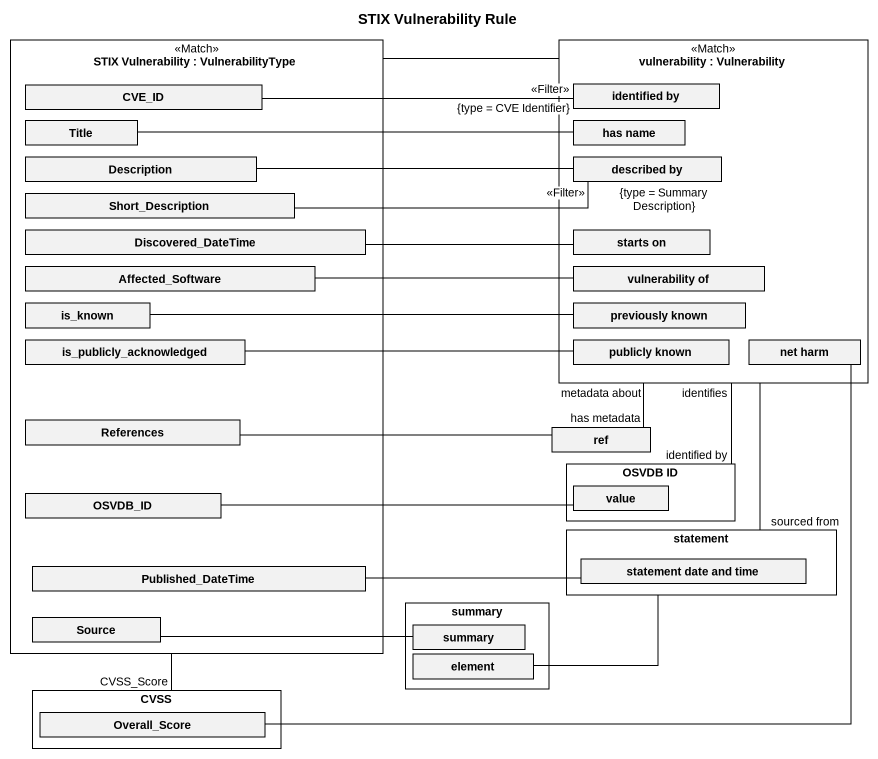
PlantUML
@startuml
title STIX Vulnerability Rule
rectangle "STIX Vulnerability : VulnerabilityType" as STIX_Vulnerability <<Match>> {
  rectangle CVE_ID
  rectangle "Title" as Title_
  rectangle Description
  rectangle Short_Description
  rectangle Discovered_DateTime
  rectangle Affected_Software
  rectangle is_known
  rectangle is_publicly_acknowledged
  rectangle References
  rectangle "OSVDB_ID" as OSVDB_ID_2
  rectangle Published_DateTime
  rectangle Source
}
rectangle "vulnerability : Vulnerability" as vulnerability <<Match>> {
  rectangle "identified by" as identified_by
  rectangle "has name" as has_name
  rectangle "described by" as described_by
  rectangle "starts on" as starts_on
  rectangle "vulnerability of" as vulnerability_of
  rectangle "previously known" as previously_known
  rectangle "publicly known" as publicly_known
  rectangle "net harm" as net_harm
}
rectangle "ref" as ref_
rectangle "OSVDB ID" as OSVDB_ID {
  rectangle value
}
rectangle statement {
  rectangle "statement date and time" as statement_date_and_time
}
rectangle summary {
  rectangle element
  rectangle "summary" as summary_2
}
rectangle CVSS {
  rectangle Overall_Score
}
STIX_Vulnerability -right- vulnerability
STIX_Vulnerability -- "CVSS_Score" CVSS
vulnerability "metadata about" -- "has metadata" ref_
vulnerability "identifies" -- "identified by" OSVDB_ID
CVE_ID -right- "<<Filter>>\n{type = CVE Identifier}" identified_by
Title_ -right- has_name
Description -right- described_by
Short_Description -right- "<<Filter>>\n{type = Summary Description}" described_by
Discovered_DateTime -right- starts_on
Affected_Software -right- vulnerability_of
is_known -right- previously_known
is_publicly_acknowledged -right- publicly_known
References -right- ref_
OSVDB_ID_2 -right- value
Published_DateTime -right- statement_date_and_time
statement "sourced from" -up- vulnerability
Source -right- summary_2
element -right- statement
Overall_Score -right- net_harm
@enduml
